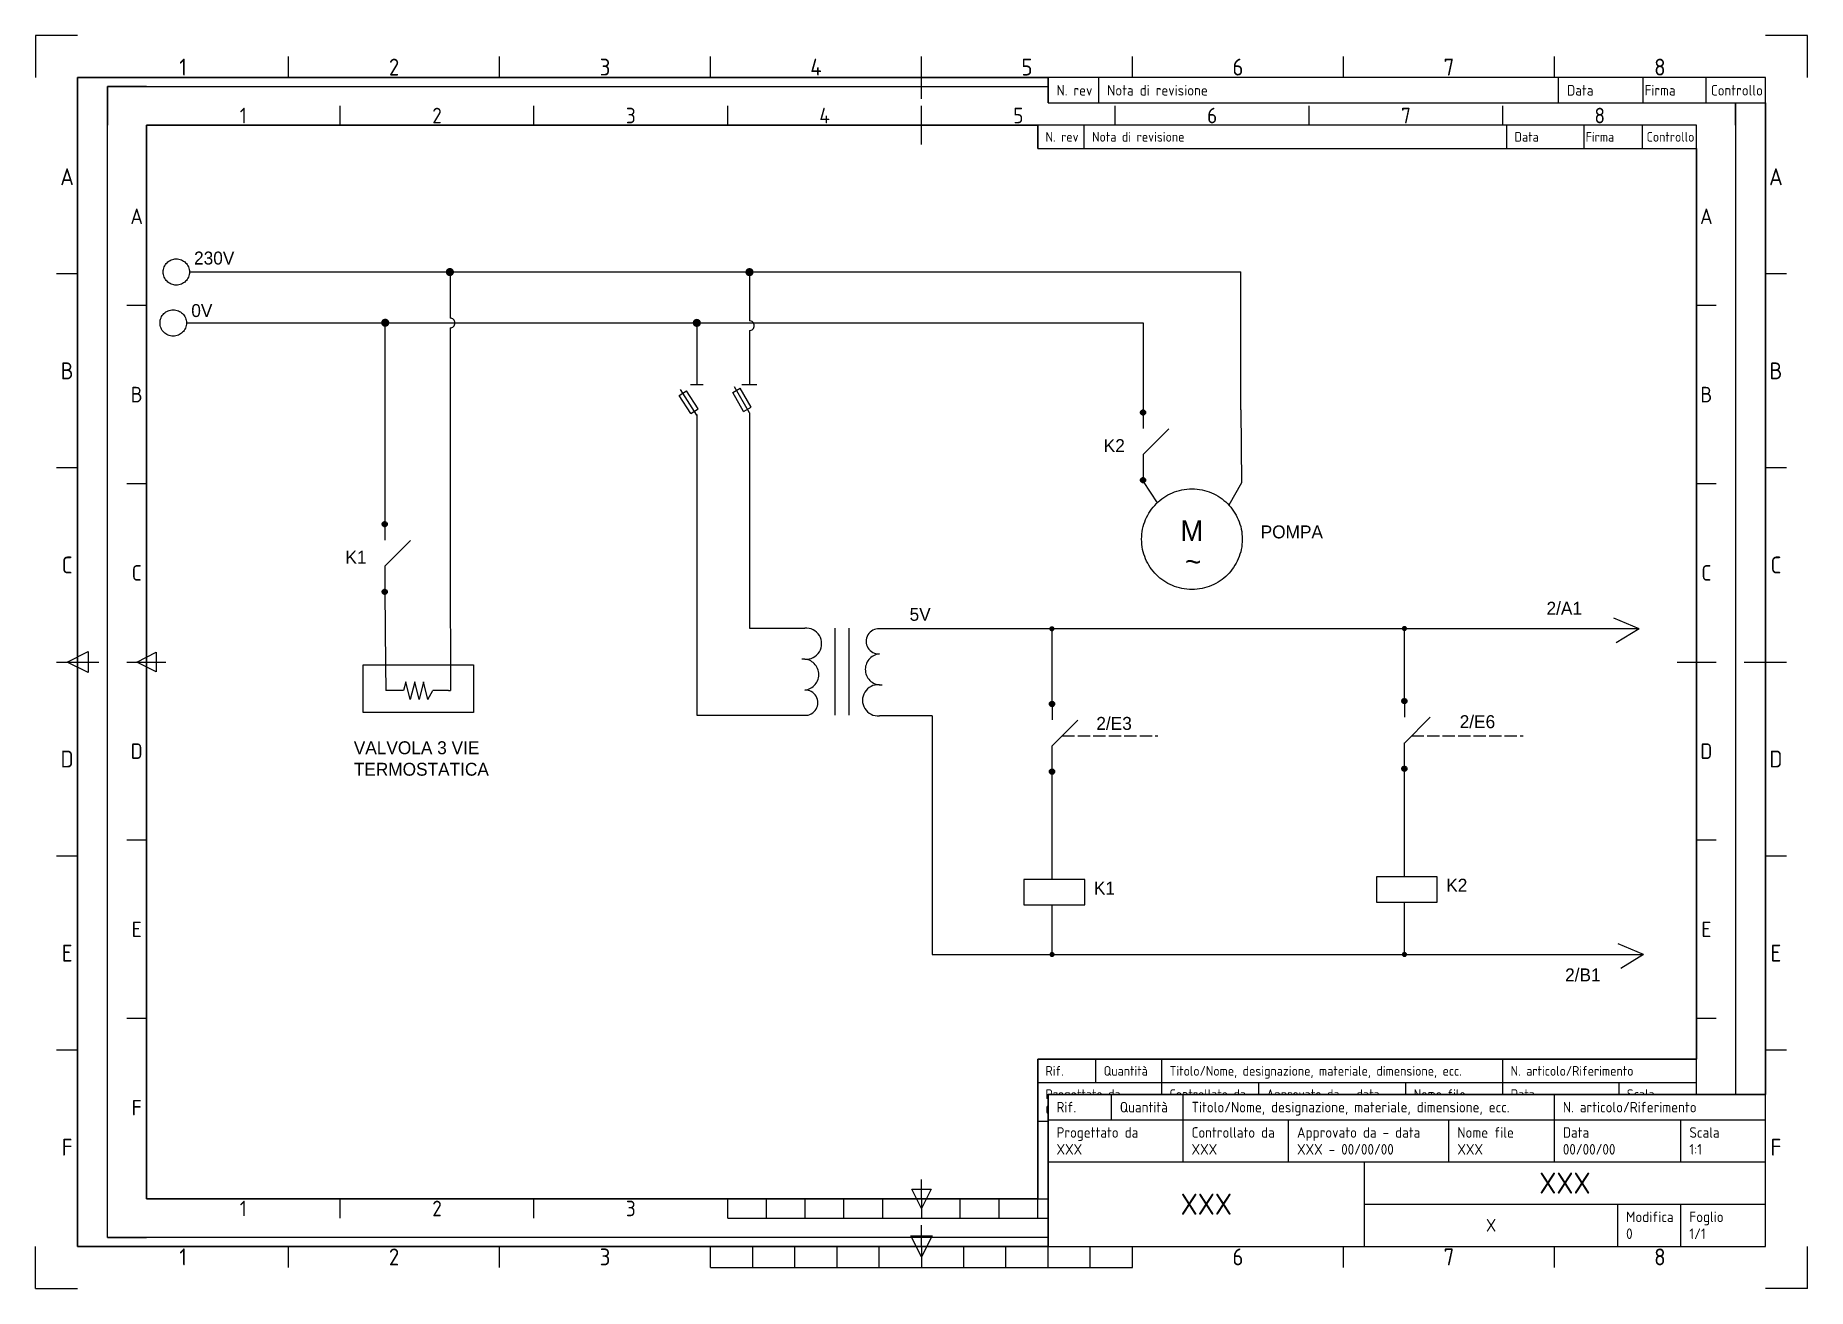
# Paper-space layout 'ISO A3 blocco di titolo' of a CAD drawing. Header units: millimetres. Extents: x 0 to 420, y 0 to 297.
# The model-space entities are those that its viewports show. They can reach past a viewport. Long polylines and large blocks are cut down to what shows.
import ezdxf
from ezdxf.enums import TextEntityAlignment as Align

# ---------------------------------------------------------------- set-up
doc = ezdxf.new("R2010")
doc.units = ezdxf.units.MM
doc.header["$LTSCALE"] = 0.5
doc.linetypes.add('ACAD_ISO02W100', pattern=[15, 12, -3])
for name, color, linetype in [('FRAME 025', 7, 'Continuous'), ('FRAME 050', 6, 'Continuous'), ('FRAME 070', 5, 'Continuous'), ('FRAME 200', 8, 'Continuous'), ('griglia', 254, 'Continuous'), ('TESTO', 7, 'Continuous'), ('Title Block', 7, 'Continuous'), ('TUBAZIONI', 7, 'Continuous'), ('Viewport', 7, 'Continuous')]:
    doc.layers.add(name, color=color, linetype=linetype)
doc.styles.add('ISO Proportional', font='isocp.shx')

# ---------------------------------------------------------------- blocks, each defined once
blk = doc.blocks.new('ISO A3 title block')
at = {"layer": 'FRAME 050'}
for p, q in [((60, 287), (60, 292)), ((110, 287), (110, 292)), ((160, 287), (160, 292)), ((210, 282), (210, 292)), ((260, 287), (260, 292)), ((310, 287), (310, 292)), ((360, 287), (360, 292)), ((10, 240.5), (5, 240.5)), ((415, 240.5), (410, 240.5)), ((10, 194.5), (5, 194.5)), ((415, 194.5), (410, 194.5)), ((5, 148.5), (15, 148.5)), ((7.5, 148.5), (12.5, 151)), ((12.5, 146), (7.5, 148.5)), ((12.5, 151), (12.5, 146)), ((405, 148.5), (415, 148.5)), ((10, 102.5), (5, 102.5)), ((415, 102.5), (410, 102.5)), ((10, 56.5), (5, 56.5)), ((415, 56.5), (410, 56.5)), ((210, 10), (210, 15)), ((60, 5), (60, 10)), ((110, 5), (110, 10)), ((160, 5), (160, 10)), ((170, 5), (170, 10)), ((180, 5), (180, 10)), ((190, 5), (190, 10)), ((200, 5), (200, 10)), ((207.5, 12.5), (212.5, 12.5)), ((210, 7.5), (207.5, 12.5)), ((212.5, 12.5), (210, 7.5)), ((210, 10), (210, 5)), ((220, 5), (220, 10)), ((230, 5), (230, 10)), ((240, 5), (240, 10)), ((250, 5), (250, 10)), ((260, 5), (260, 10)), ((310, 5), (310, 10)), ((360, 5), (360, 10)), ((160, 5), (260, 5))]:
    blk.add_line(p, q, dxfattribs=at)
at = {"layer": 'FRAME 070'}
for p, q in [((410, 287), (10, 287)), ((10, 287), (10, 10)), ((240, 281), (240, 287)), ((252, 281), (252, 287)), ((361, 281), (361, 287)), ((381, 281), (381, 287)), ((396, 281), (396, 287)), ((410, 10), (410, 287)), ((240, 281), (410, 281)), ((240, 46), (410, 46)), ((240, 40), (240, 46)), ((255, 40), (255, 46)), ((272, 40), (272, 46)), ((360, 40), (360, 46)), ((240, 40), (410, 40)), ((240, 10), (240, 40)), ((272, 30), (272, 40)), ((297, 30), (297, 40)), ((335, 30), (335, 40)), ((360, 30), (360, 40)), ((390, 30), (390, 40)), ((240, 30), (410, 30)), ((315, 10), (315, 30)), ((315, 20), (410, 20)), ((375, 10), (375, 20)), ((390, 10), (390, 20)), ((10, 10), (410, 10))]:
    blk.add_line(p, q, dxfattribs=at)
at = {"layer": 'FRAME 200'}
for p, q in [((0, 297), (0, 287)), ((10, 297), (0, 297)), ((420, 297), (410, 297)), ((420, 287), (420, 297)), ((0, 0), (0, 10)), ((420, 0), (420, 10)), ((0, 0), (10, 0)), ((420, 0), (410, 0))]:
    blk.add_line(p, q, dxfattribs=at)
at = {"layer": 'FRAME 025', "style": 'ISO Proportional'}
for s, p in [('N. rev', (242, 284)), ('Nota di revisione', (254, 284)), ('Data', (363, 284)), ('Firma', (381.36, 284)), ('Controllo', (397.08, 284)), ('Rif.', (242, 43)), ('Quantità', (257, 43)), ('Titolo/Nome, designazione, materiale, dimensione, ecc.', (274, 43)), ('N. articolo/Riferimento', (362, 43)), ('Progettato da', (242, 37)), ('Controllato da', (274, 37)), ('Approvato da - data', (299, 37)), ('Nome file', (337, 37)), ('Data', (362, 37)), ('Scala', (392, 37)), ('Modifica', (377, 17)), ('Foglio', (392, 17))]:
    blk.add_text(s, height=2.5, dxfattribs=at).set_placement(p, align=Align.MIDDLE_LEFT)
at = {"layer": 'FRAME 025', "style": 'ISO Proportional', "flags": 8}
for tag, p in [('PROGETTATO_DA', (242, 33)), ('CONTROLLATO_DA', (274, 33)), ('APPROVATO_DA_DATA', (299, 33)), ('NOMEFILE', (337, 33)), ('DATA', (362, 33)), ('SCALA', (392, 33)), ('MODIFICA', (377, 13)), ('FOGLIO', (392, 13))]:
    blk.add_attdef(tag, text='', height=2.5, dxfattribs=at).set_placement(p, align=Align.MIDDLE_LEFT)
at = {"layer": 'FRAME 050', "style": 'ISO Proportional'}
for s, p in [('1', (35, 289.5)), ('2', (85, 289.5)), ('3', (135, 289.5)), ('4', (185, 289.5)), ('5', (235, 289.5)), ('6', (285, 289.5)), ('7', (335, 289.5)), ('8', (385, 289.5)), ('A', (7.5, 263.5)), ('A', (412.5, 263.5)), ('B', (7.5, 217.5)), ('B', (412.5, 217.5)), ('C', (7.5, 171.5)), ('C', (412.5, 171.5)), ('D', (7.5, 125.5)), ('D', (412.5, 125.5)), ('E', (7.5, 79.5)), ('E', (412.5, 79.5)), ('F', (7.5, 33.5)), ('F', (412.5, 33.5)), ('1', (35, 7.5)), ('2', (85, 7.5)), ('3', (135, 7.5)), ('6', (285, 7.5)), ('7', (335, 7.5)), ('8', (385, 7.5))]:
    blk.add_text(s, height=4, dxfattribs=at).set_placement(p, align=Align.MIDDLE)
at = {"layer": 'FRAME 050', "style": 'ISO Proportional', "flags": 8}
for tag, height, p in [('TITOLO', 5, (362.5, 25)), ('PROPRIETARIO', 5, (277.5, 20)), ('NUMERO_DISEGNO', 3, (345, 15))]:
    blk.add_attdef(tag, text='', height=height, dxfattribs=at).set_placement(p, align=Align.MIDDLE)

msp = doc.modelspace()

# ---------------------------------------------------------------- hatches: boundary and pattern name
at = {"true_color": 0xffffff}
h = msp.add_hatch(color=7, dxfattribs=at)
h.dxf.hatch_style = 1
h.paths.add_polyline_path([(89.37, 249.12), (87.27, 249.12, 1)])
h.paths.add_polyline_path([(87.27, 249.12), (89.37, 249.12, 1)])
h = msp.add_hatch(color=7, dxfattribs=at)
h.dxf.hatch_style = 1
h.paths.add_polyline_path([(164.57, 249.09), (166.67, 249.09, 1)])
h.paths.add_polyline_path([(166.67, 249.09), (164.57, 249.09, 1)])
h = msp.add_hatch(color=7, dxfattribs=at)
h.dxf.hatch_style = 1
h.paths.add_polyline_path([(72.68, 236.03), (70.58, 236.03, 1)])
h.paths.add_polyline_path([(70.58, 236.03), (72.68, 236.03, 1)])
h = msp.add_hatch(color=7, dxfattribs=at)
h.dxf.hatch_style = 1
h.paths.add_polyline_path([(150.98, 236), (153.08, 236, 1)])
h.paths.add_polyline_path([(153.08, 236), (150.98, 236, 1)])
at = {"layer": 'TESTO', "true_color": 0xffffff}
h = msp.add_hatch(color=7, dxfattribs=at)
h.paths.add_polyline_path([(267.17, 213.55, 0.414214), (266.51, 212.88, 0.414214), (267.17, 212.21)])
h.paths.add_polyline_path([(267.84, 212.88, 0.414214), (267.17, 213.55), (267.17, 212.21, 0.414214)])
h = msp.add_hatch(color=7, dxfattribs=at)
h.paths.add_polyline_path([(267.17, 196.08, 0.414214), (266.51, 195.42, 0.414214), (267.17, 194.75)])
h.paths.add_polyline_path([(267.17, 196.08), (267.17, 194.75, 0.414214), (267.84, 195.42, 0.414214)])
h = msp.add_hatch(color=7, dxfattribs=at)
h.paths.add_polyline_path([(71.51, 184.74, 0.414214), (70.84, 184.07, 0.414214), (71.51, 183.41)])
h.paths.add_polyline_path([(72.17, 184.07, 0.414214), (71.51, 184.74), (71.51, 183.41, 0.414214)])
h = msp.add_hatch(color=7, dxfattribs=at)
h.paths.add_polyline_path([(71.51, 167.27, 0.414214), (70.84, 166.61, 0.414214), (71.51, 165.94)])
h.paths.add_polyline_path([(71.51, 167.27), (71.51, 165.94, 0.414214), (72.17, 166.61, 0.414214)])
h = msp.add_hatch(color=7, dxfattribs=at)
h.paths.add_polyline_path([(243.64, 157.74, 0.414214), (242.98, 157.07, 0.414214), (243.64, 156.4)])
h.paths.add_polyline_path([(244.31, 157.07, 0.414214), (243.64, 157.74), (243.64, 156.4, 0.414214)])
h = msp.add_hatch(color=7, dxfattribs=at)
h.paths.add_polyline_path([(334.61, 157.81, 0.414214), (333.94, 157.14, 0.414214), (334.61, 156.48)])
h.paths.add_polyline_path([(335.27, 157.14, 0.414214), (334.61, 157.81), (334.61, 156.48, 0.414214)])
h = msp.add_hatch(color=7, dxfattribs=at)
h.paths.add_polyline_path([(243.68, 138.34, 0.414214), (243.01, 137.67, 0.414214), (243.68, 137.01)])
h.paths.add_polyline_path([(244.34, 137.67, 0.414214), (243.68, 138.34), (243.68, 137.01, 0.414214)])
h = msp.add_hatch(color=7, dxfattribs=at)
h.paths.add_polyline_path([(334.6, 139.09, 0.414214), (333.94, 138.42, 0.414214), (334.6, 137.76)])
h.paths.add_polyline_path([(335.27, 138.42, 0.414214), (334.6, 139.09), (334.6, 137.76, 0.414214)])
h = msp.add_hatch(color=7, dxfattribs=at)
h.paths.add_polyline_path([(243.68, 120.88, 0.414214), (243.01, 120.21, 0.414214), (243.68, 119.55)])
h.paths.add_polyline_path([(243.68, 120.88), (243.68, 119.55, 0.414214), (244.34, 120.21, 0.414214)])
h = msp.add_hatch(color=7, dxfattribs=at)
h.paths.add_polyline_path([(334.6, 121.63, 0.414214), (333.94, 120.96, 0.414214), (334.6, 120.3)])
h.paths.add_polyline_path([(334.6, 121.63), (334.6, 120.3, 0.414214), (335.27, 120.96, 0.414214)])
h = msp.add_hatch(color=7, dxfattribs=at)
h.paths.add_polyline_path([(243.68, 73.69, 0.414214), (243.02, 73.02, 0.414214), (243.68, 72.36)])
h.paths.add_polyline_path([(244.35, 73.02, 0.414214), (243.68, 73.69), (243.68, 72.36, 0.414214)])
h = msp.add_hatch(color=7, dxfattribs=at)
h.paths.add_polyline_path([(334.62, 73.71, 0.414214), (333.95, 73.04, 0.414214), (334.62, 72.37)])
h.paths.add_polyline_path([(335.28, 73.04, 0.414214), (334.62, 73.71), (334.62, 72.37, 0.414214)])

# ---------------------------------------------------------------- linework, layer by layer
for p, q in [((21.12, 249.13), (81.11, 249.13)), ((81.06, 249.13), (137.83, 249.13)), ((88.35, 249.13), (88.35, 237.25)), ((137.56, 249.13), (292.42, 249.13)), ((165.58, 248.42), (165.58, 236.54)), ((292.42, 237.25), (292.42, 249.13)), ((20.35, 235.98), (81.11, 235.98)), ((71.56, 235.98), (71.56, 203.16)), ((80.99, 235.98), (137.56, 235.98)), ((88.35, 234.72), (88.35, 183.91)), ((137.56, 235.98), (267.22, 235.98)), ((152.03, 235.98), (152.03, 220.09)), ((165.58, 234.01), (165.58, 220.09)), ((267.22, 235.98), (267.22, 213.12)), ((292.42, 213.54), (292.42, 237.25)), ((150.38, 220.11), (153.67, 220.11)), ((165.58, 212.76), (161.72, 219.52)), ((163.63, 220.11), (167.52, 220.11)), ((147.49, 217.29), (149.37, 218.49)), ((150.51, 212.58), (147.49, 217.29)), ((152.06, 212.23), (147.82, 218.85)), ((152.39, 213.79), (149.37, 218.49)), ((161.29, 218), (163.23, 219.12)), ((164.07, 213.15), (161.29, 218)), ((166.01, 214.26), (163.23, 219.12)), ((150.51, 212.58), (152.39, 213.79)), ((151.99, 212.35), (151.99, 157.94)), ((164.07, 213.15), (166.01, 214.26)), ((165.58, 212.77), (165.58, 157.23)), ((267.17, 212.88), (267.17, 208.76)), ((292.42, 213.54), (292.54, 194.77)), ((71.56, 203.16), (71.56, 184.31)), ((151.99, 203.24), (151.99, 203.24)), ((267.17, 202.04), (267.17, 195.42)), ((267.17, 195.03), (270.84, 189.6)), ((292.54, 194.77), (289.34, 188.96)), ((71.51, 184.07), (71.51, 179.95)), ((88.35, 183.91), (88.35, 166.05)), ((71.51, 173.23), (71.51, 166.61)), ((71.51, 166.61), (71.7, 147.75)), ((88.35, 166.52), (88.47, 147.75)), ((151.99, 157.94), (151.99, 134.75)), ((165.58, 157.23), (179.87, 157.23)), ((187.63, 157.23), (187.63, 134.75)), ((191.21, 157.23), (191.21, 134.75)), ((394.98, 157.08), (199.13, 157.08)), ((243.68, 138.34), (243.68, 157.08)), ((334.61, 138.36), (334.61, 156.43)), ((395.19, 157.06), (388.62, 159.79)), ((395.19, 157.06), (389.25, 153.45)), ((65.94, 147.75), (94.41, 147.75)), ((65.94, 135.49), (65.94, 147.75)), ((71.7, 147.75), (71.77, 141.12)), ((88.47, 147.75), (88.47, 141.12)), ((94.41, 147.75), (94.41, 135.49)), ((179.93, 149.24), (179.93, 149.23)), ((199.02, 150.56), (199.02, 150.57)), ((199.08, 142.6), (199.08, 142.6)), ((72.57, 141.12), (71.77, 141.12)), ((87.94, 141.12), (88.47, 141.12)), ((179.98, 141.27), (179.98, 141.26)), ((243.68, 137.67), (243.68, 133.55)), ((334.6, 138.42), (334.6, 134.3)), ((94.41, 135.49), (65.94, 135.49)), ((151.99, 134.75), (179.87, 134.75)), ((212.78, 134.6), (199.13, 134.6)), ((212.78, 134.6), (212.78, 73.02)), ((246.31, 129.46), (246.31, 129.46)), ((243.7, 92.35), (243.74, 126.89)), ((334.63, 93.1), (334.66, 127.64)), ((236.44, 92.35), (236.44, 85.81)), ((252.11, 92.35), (236.44, 92.35)), ((252.11, 85.81), (252.11, 92.35)), ((327.37, 93.1), (327.37, 86.56)), ((343.04, 93.1), (327.37, 93.1)), ((343.04, 86.56), (343.04, 93.1)), ((236.44, 85.81), (252.11, 85.81)), ((243.68, 73.02), (243.69, 85.81)), ((327.37, 86.56), (343.04, 86.56)), ((334.61, 73.11), (334.62, 86.56)), ((396.33, 73.02), (389.76, 75.76)), ((212.78, 73.02), (396.33, 73.02)), ((396.33, 73.02), (390.4, 69.42))]:
    msp.add_line(p, q)
at = {"linetype": 'ACAD_ISO02W100', "ltscale": 0.45}
for p, q in [((246.31, 129.46), (270.97, 129.46)), ((336.44, 129.42), (365.28, 129.42))]:
    msp.add_line(p, q, dxfattribs=at)
for centre, radius in [((17.73, 249.13), 3.39), ((16.94, 235.98), 3.41), ((279.78, 180.18), 12.98)]:
    msp.add_circle(centre, radius)
for centre, radius, start, end in [((180.23, 153.23), 4.01, 264.8097, 95.1903), ((198.99, 153.83), 3.26, 87.5415, 272.4585), ((179.49, 145.25), 4.01, 275.3714, 95.3714), ((199.51, 146.58), 4.01, 95.3714, 275.3714), ((198.77, 138.6), 4.01, 84.8097, 275.1903), ((180.01, 138), 3.26, 267.5415, 92.4585)]:
    msp.add_arc(centre, radius, start, end)
at = {"layer": 'griglia'}
for p, q in [((0, 297), (420, 297)), ((0, 0), (0, 297)), ((420, 297), (420, 0)), ((420, 0), (0, 0))]:
    msp.add_line(p, q, dxfattribs=at)
at = {"layer": 'TESTO'}
for centre in [(267.17, 212.88), (267.17, 195.42), (71.51, 184.07), (71.51, 166.61), (243.68, 137.67), (334.6, 138.42), (243.68, 120.21), (334.6, 120.96)]:
    msp.add_circle(centre, 0.666, dxfattribs=at)
at = {"layer": 'TUBAZIONI'}
for p, q in [((267.17, 202.04), (273.83, 208.69)), ((71.51, 173.23), (78.16, 179.89)), ((76.96, 143.39), (76.39, 141.12)), ((78.1, 138.85), (76.96, 143.39)), ((79.23, 143.39), (78.1, 138.85)), ((80.37, 138.85), (79.23, 143.39)), ((81.5, 143.39), (80.37, 138.85)), ((82.64, 138.85), (81.5, 143.39)), ((76.39, 141.12), (72.4, 141.12)), ((82.64, 138.85), (83.95, 141.12)), ((87.94, 141.12), (83.95, 141.12)), ((243.68, 126.83), (250.33, 133.49)), ((334.6, 127.58), (341.26, 134.24))]:
    msp.add_line(p, q, dxfattribs=at)
for centre in [(88.35, 235.98), (165.58, 235.28)]:
    msp.add_arc(centre, 1.27, 270, 90, dxfattribs=at)
at = {"layer": 'Viewport'}
msp.add_lwpolyline([(10, 287), (240, 287), (240, 281), (410, 281), (410, 46), (240, 46), (240, 10), (10, 10)], close=True, dxfattribs=at)

# ---------------------------------------------------------------- block references
at = {"layer": 'Title Block'}
ref = msp.add_blockref('ISO A3 title block', (0, 0), dxfattribs=at)
ref.add_attrib('NOMEFILE', 'alimentazione', dxfattribs={"layer": 'FRAME 025', "height": 2.5, "style": 'ISO Proportional'}).set_placement((337, 33), align=Align.MIDDLE_LEFT)
ref.add_attrib('PROPRIETARIO', 'ITT -"E. Barsanti"', dxfattribs={"layer": 'FRAME 050', "height": 5, "style": 'ISO Proportional'}).set_placement((277.5, 20), align=Align.MIDDLE)
ref.add_attrib('PROGETTATO_DA', 'Campello Manuel 5AEN', dxfattribs={"layer": 'FRAME 025', "height": 2.25, "style": 'ISO Proportional'}).set_placement((242, 33), align=Align.MIDDLE_LEFT)
ref.add_attrib('DATA', '12/06/17', dxfattribs={"layer": 'FRAME 025', "height": 2.5, "style": 'ISO Proportional'}).set_placement((362, 33), align=Align.MIDDLE_LEFT)
ref.add_attrib('TITOLO', 'Schema elettrico alimentazione cogeneratore', dxfattribs={"layer": 'FRAME 050', "height": 3, "style": 'ISO Proportional'}).set_placement((362.5, 25), align=Align.MIDDLE)
ref.add_attrib('FOGLIO', '1/3', dxfattribs={"layer": 'FRAME 025', "height": 2.5, "style": 'ISO Proportional'}).set_placement((392, 13), align=Align.MIDDLE_LEFT)

# ---------------------------------------------------------------- texts
at = {"layer": 'TUBAZIONI', "attachment_point": 1}
for s, width, heights, insert, char_height in [('230V', 15.069, [6.19], (22.31, 254.39), 3.328), ('0V', 11.4272, [6.53], (21.59, 240.84), 3.328), ('K2', 15.069, [6.19], (257.02, 205.99), 3.328), ('M', 15.069, [6.19], (276.79, 185.02), 5.32), ('POMPA', 15.069, [6.19], (297.51, 183.73), 3.328), ('K1', 15.069, [6.19], (61.36, 177.19), 3.328), ('~', 15.069, [6.19], (278.02, 177.12), 5.32), ('5V', 15.069, [6.19], (206.93, 162.46), 3.328), ('2/A1', 31.6858, [6.4], (371.27, 164.03), 3.328), ('2/E3', 29.9067, [16.59], (255.11, 134.32), 3.328), ('2/E6', 33.9987, [9.38], (348.86, 134.76), 3.328), ('VALVOLA 3 VIE\\PTERMOSTATICA', 45.4731, [14.3], (63.52, 128.04), 3.3275), ('K1', 15.069, [6.19], (254.47, 91.82), 3.328), ('K2', 15.069, [6.19], (345.39, 92.57), 3.328), ('2/B1', 31.6858, [6.4], (376.06, 69.43), 3.328)]:
    msp.add_mtext_dynamic_manual_height_columns(s, width=width, gutter_width=12.5, heights=heights, dxfattribs=dict(at, insert=insert, char_height=char_height))

psp = doc.layouts.new('ISO A3 blocco di titolo')

# ---------------------------------------------------------------- linework, layer by layer
at = {"layer": 'Viewport'}
psp.add_lwpolyline([(10, 287), (240, 287), (240, 281), (410, 281), (410, 46), (240, 46), (240, 10), (10, 10)], close=True, dxfattribs=at)

# ---------------------------------------------------------------- block references
at = {"layer": 'Title Block'}
ref = psp.add_blockref('ISO A3 title block', (0, 0), dxfattribs=at)
ref.add_attrib('NOMEFILE', 'XXX', dxfattribs={"layer": 'FRAME 025', "height": 2.5, "style": 'ISO Proportional'}).set_placement((337, 33), align=Align.MIDDLE_LEFT)
ref.add_attrib('NUMERO_DISEGNO', 'X', dxfattribs={"layer": 'FRAME 050', "height": 3, "style": 'ISO Proportional'}).set_placement((345, 15), align=Align.MIDDLE)
ref.add_attrib('PROPRIETARIO', 'XXX', dxfattribs={"layer": 'FRAME 050', "height": 5, "style": 'ISO Proportional'}).set_placement((277.5, 20), align=Align.MIDDLE)
ref.add_attrib('CONTROLLATO_DA', 'XXX', dxfattribs={"layer": 'FRAME 025', "height": 2.5, "style": 'ISO Proportional'}).set_placement((274, 33), align=Align.MIDDLE_LEFT)
ref.add_attrib('PROGETTATO_DA', 'XXX', dxfattribs={"layer": 'FRAME 025', "height": 2.5, "style": 'ISO Proportional'}).set_placement((242, 33), align=Align.MIDDLE_LEFT)
ref.add_attrib('APPROVATO_DA_DATA', 'XXX - 00/00/00', dxfattribs={"layer": 'FRAME 025', "height": 2.5, "style": 'ISO Proportional'}).set_placement((299, 33), align=Align.MIDDLE_LEFT)
ref.add_attrib('DATA', '00/00/00', dxfattribs={"layer": 'FRAME 025', "height": 2.5, "style": 'ISO Proportional'}).set_placement((362, 33), align=Align.MIDDLE_LEFT)
ref.add_attrib('TITOLO', 'XXX', dxfattribs={"layer": 'FRAME 050', "height": 5, "style": 'ISO Proportional'}).set_placement((362.5, 25), align=Align.MIDDLE)
ref.add_attrib('SCALA', '1:1', dxfattribs={"layer": 'FRAME 025', "height": 2.5, "style": 'ISO Proportional'}).set_placement((392, 33), align=Align.MIDDLE_LEFT)
ref.add_attrib('MODIFICA', '0', dxfattribs={"layer": 'FRAME 025', "height": 2.5, "style": 'ISO Proportional'}).set_placement((377, 13), align=Align.MIDDLE_LEFT)
ref.add_attrib('FOGLIO', '1/1', dxfattribs={"layer": 'FRAME 025', "height": 2.5, "style": 'ISO Proportional'}).set_placement((392, 13), align=Align.MIDDLE_LEFT)

# ---------------------------------------------------------------- viewports
at = {"layer": 'Viewport'}
vp = psp.add_viewport(center=(210, 148.5), size=(400, 277), view_center_point=(210, 148.5), view_height=301.5575, dxfattribs=at)
vp.dxf.flags = 0x10000  # cut along an outline
vp.dxf.clipping_boundary_handle = psp.add_lwpolyline([(10, 287), (240, 287), (240, 281), (410, 281), (410, 46), (240, 46), (240, 10), (10, 10)], format="xyb", close=True, dxfattribs={"invisible": 1}).dxf.handle

doc.saveas('drawing.dxf')
